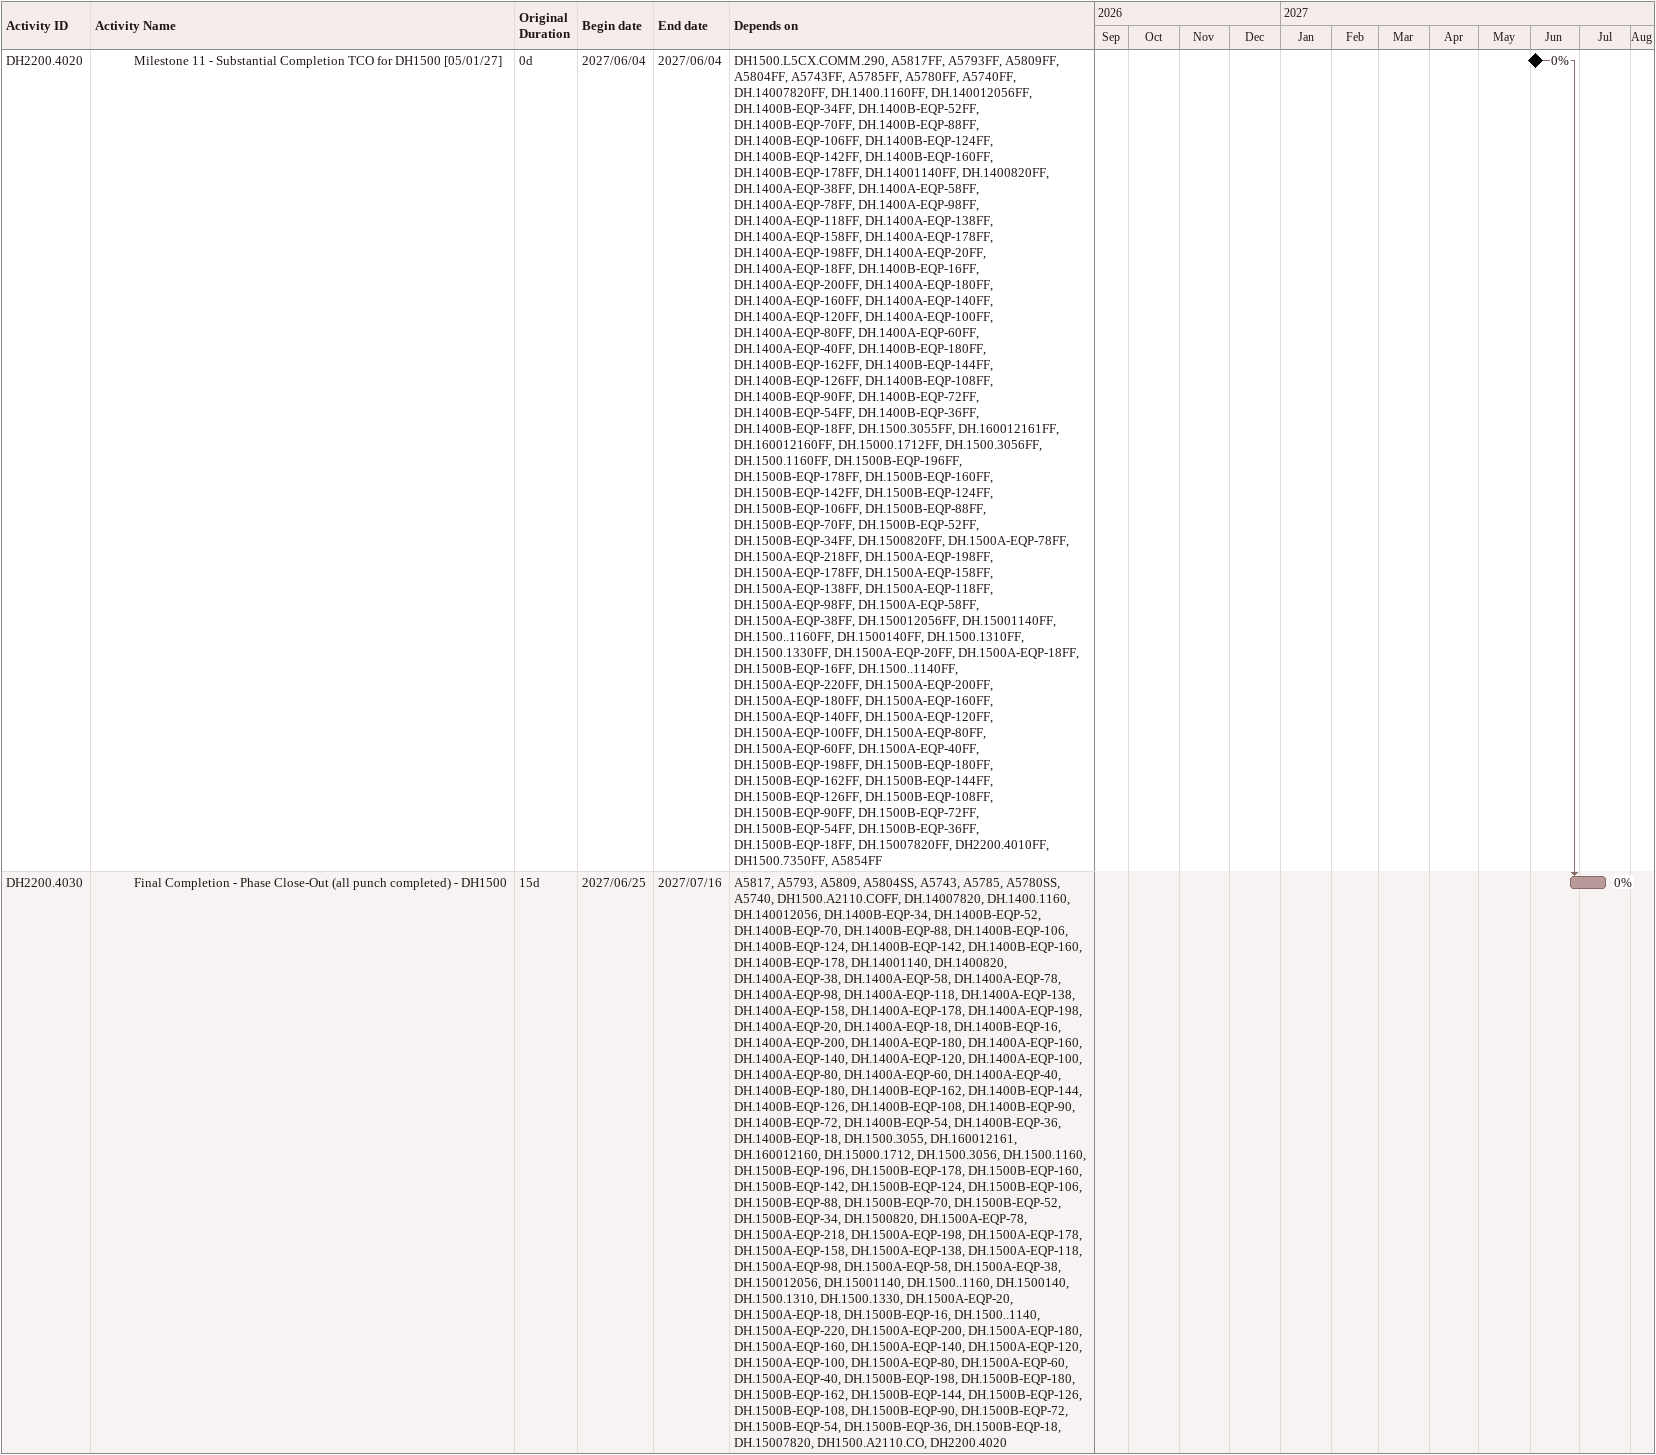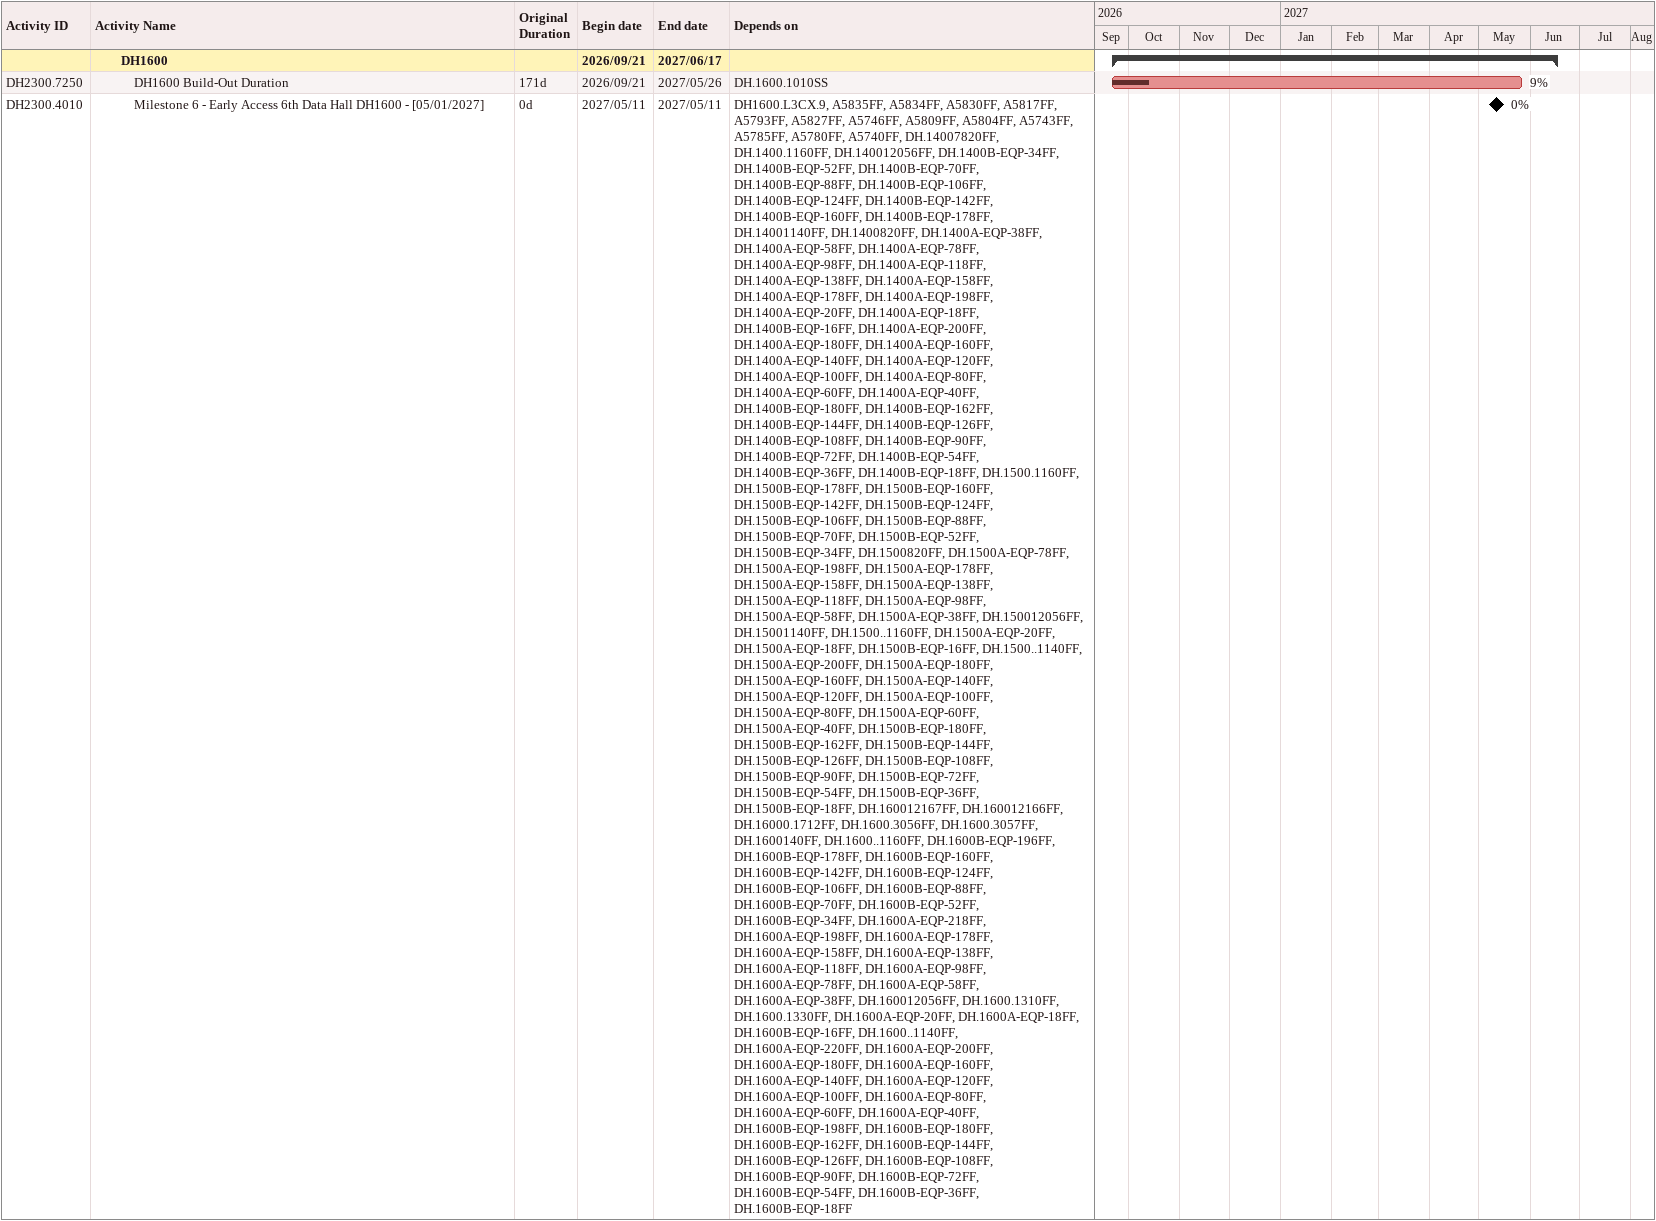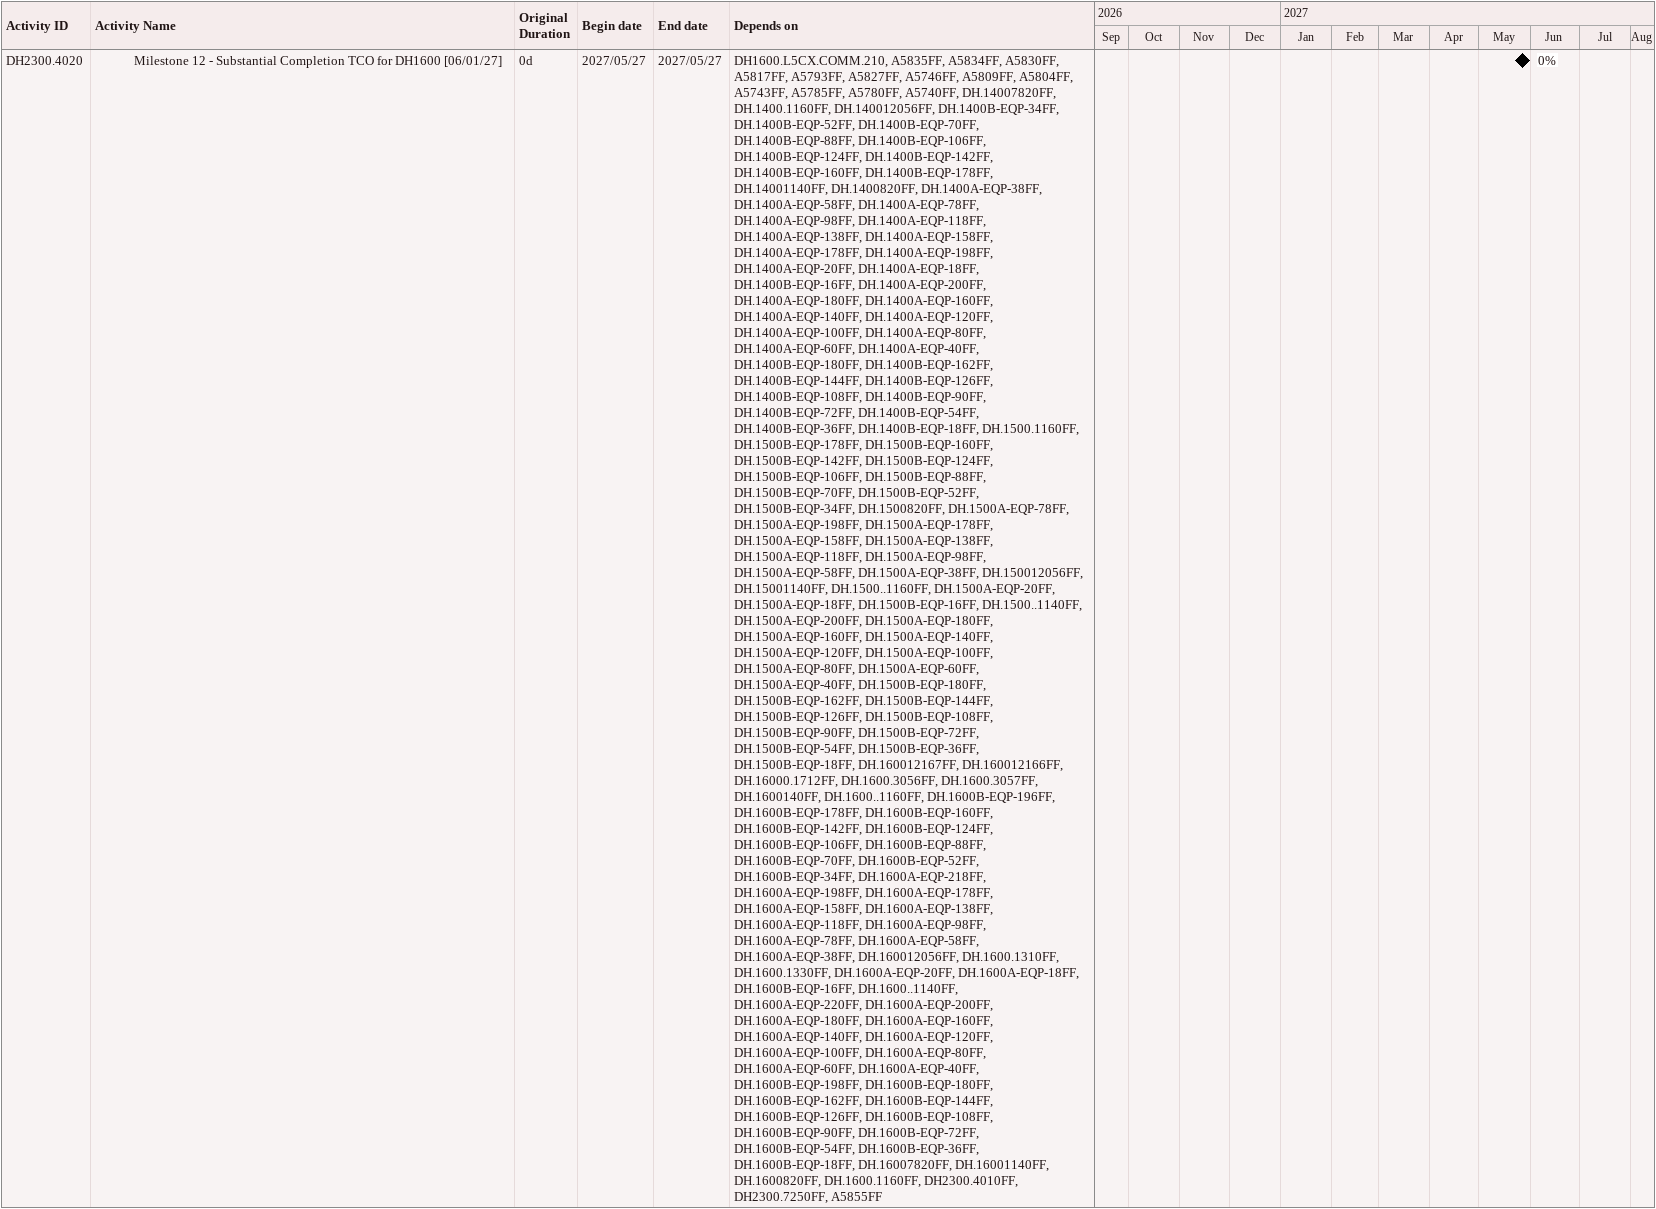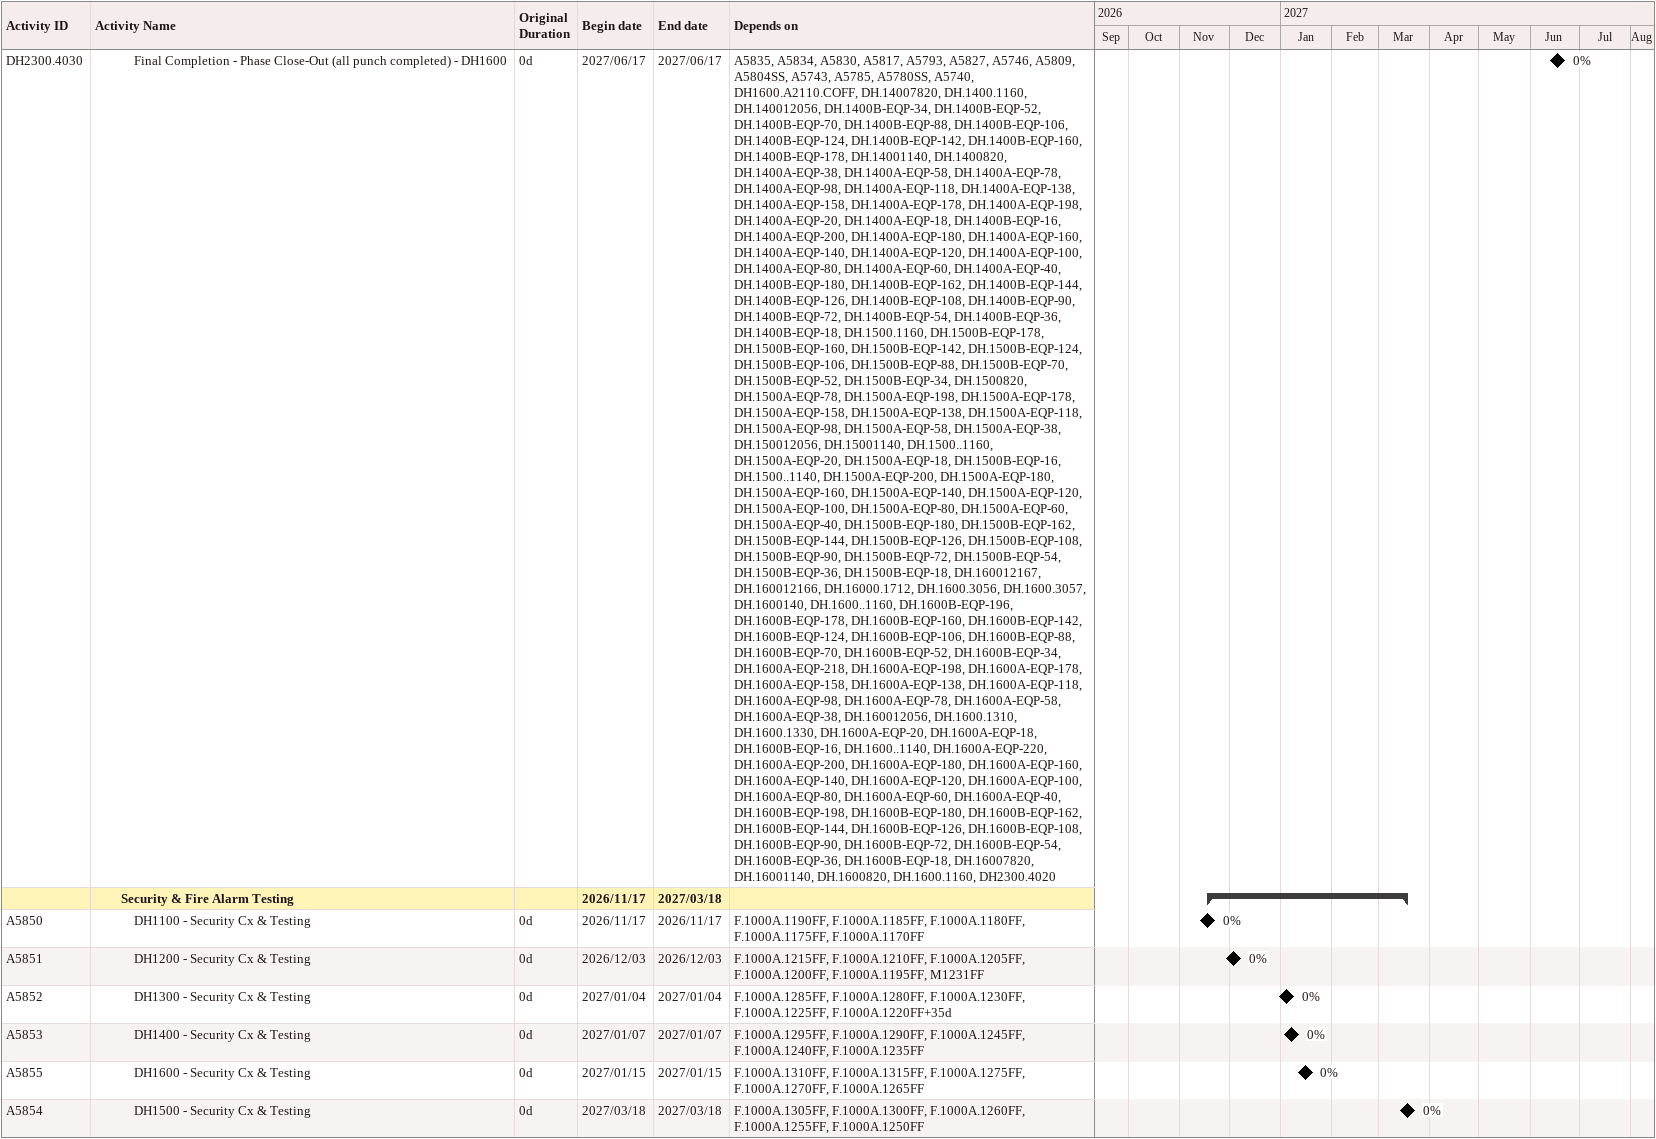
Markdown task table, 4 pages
| ID | Level | Task | Original duration | Start | Finish | Predecessors | % complete |
|---|---|---|---|---|---|---|---|
| DH2200.4020 | 4 | Milestone 11 - Substantial Completion TCO for DH1500 [05/01/27] | 0d | 2027-06-04 | 2027-06-04 | DH1500.L5CX.COMM.290, A5817FF, A5793FF, A5809FF, A5804FF, A5743FF, A5785FF, A5780FF, A5740FF, DH.14007820FF, DH.1400.1160FF, DH.140012056FF, DH.1400B-EQP-34FF, DH.1400B-EQP-52FF, DH.1400B-EQP-70FF, DH.1400B-EQP-88FF, DH.1400B-EQP-106FF, DH.1400B-EQP-124FF, DH.1400B-EQP-142FF, DH.1400B-EQP-160FF, DH.1400B-EQP-178FF, DH.14001140FF, DH.1400820FF, DH.1400A-EQP-38FF, DH.1400A-EQP-58FF, DH.1400A-EQP-78FF, DH.1400A-EQP-98FF, DH.1400A-EQP-118FF, DH.1400A-EQP-138FF, DH.1400A-EQP-158FF, DH.1400A-EQP-178FF, DH.1400A-EQP-198FF, DH.1400A-EQP-20FF, DH.1400A-EQP-18FF, DH.1400B-EQP-16FF, DH.1400A-EQP-200FF, DH.1400A-EQP-180FF, DH.1400A-EQP-160FF, DH.1400A-EQP-140FF, DH.1400A-EQP-120FF, DH.1400A-EQP-100FF, DH.1400A-EQP-80FF, DH.1400A-EQP-60FF, DH.1400A-EQP-40FF, DH.1400B-EQP-180FF, DH.1400B-EQP-162FF, DH.1400B-EQP-144FF, DH.1400B-EQP-126FF, DH.1400B-EQP-108FF, DH.1400B-EQP-90FF, DH.1400B-EQP-72FF, DH.1400B-EQP-54FF, DH.1400B-EQP-36FF, DH.1400B-EQP-18FF, DH.1500.3055FF, DH.160012161FF, DH.160012160FF, DH.15000.1712FF, DH.1500.3056FF, DH.1500.1160FF, DH.1500B-EQP-196FF, DH.1500B-EQP-178FF, DH.1500B-EQP-160FF, DH.1500B-EQP-142FF, DH.1500B-EQP-124FF, DH.1500B-EQP-106FF, DH.1500B-EQP-88FF, DH.1500B-EQP-70FF, DH.1500B-EQP-52FF, DH.1500B-EQP-34FF, DH.1500820FF, DH.1500A-EQP-78FF, DH.1500A-EQP-218FF, DH.1500A-EQP-198FF, DH.1500A-EQP-178FF, DH.1500A-EQP-158FF, DH.1500A-EQP-138FF, DH.1500A-EQP-118FF, DH.1500A-EQP-98FF, DH.1500A-EQP-58FF, DH.1500A-EQP-38FF, DH.150012056FF, DH.15001140FF, DH.1500..1160FF, DH.1500140FF, DH.1500.1310FF, DH.1500.1330FF, DH.1500A-EQP-20FF, DH.1500A-EQP-18FF, DH.1500B-EQP-16FF, DH.1500..1140FF, DH.1500A-EQP-220FF, DH.1500A-EQP-200FF, DH.1500A-EQP-180FF, DH.1500A-EQP-160FF, DH.1500A-EQP-140FF, DH.1500A-EQP-120FF, DH.1500A-EQP-100FF, DH.1500A-EQP-80FF, DH.1500A-EQP-60FF, DH.1500A-EQP-40FF, DH.1500B-EQP-198FF, DH.1500B-EQP-180FF, DH.1500B-EQP-162FF, DH.1500B-EQP-144FF, DH.1500B-EQP-126FF, DH.1500B-EQP-108FF, DH.1500B-EQP-90FF, DH.1500B-EQP-72FF, DH.1500B-EQP-54FF, DH.1500B-EQP-36FF, DH.1500B-EQP-18FF, DH.15007820FF, DH2200.4010FF, DH1500.7350FF, A5854FF | 0 |
| DH2200.4030 | 4 | Final Completion - Phase Close-Out (all punch completed) - DH1500 | 15d | 2027-06-25 | 2027-07-16 | A5817, A5793, A5809, A5804SS, A5743, A5785, A5780SS, A5740, DH1500.A2110.COFF, DH.14007820, DH.1400.1160, DH.140012056, DH.1400B-EQP-34, DH.1400B-EQP-52, DH.1400B-EQP-70, DH.1400B-EQP-88, DH.1400B-EQP-106, DH.1400B-EQP-124, DH.1400B-EQP-142, DH.1400B-EQP-160, DH.1400B-EQP-178, DH.14001140, DH.1400820, DH.1400A-EQP-38, DH.1400A-EQP-58, DH.1400A-EQP-78, DH.1400A-EQP-98, DH.1400A-EQP-118, DH.1400A-EQP-138, DH.1400A-EQP-158, DH.1400A-EQP-178, DH.1400A-EQP-198, DH.1400A-EQP-20, DH.1400A-EQP-18, DH.1400B-EQP-16, DH.1400A-EQP-200, DH.1400A-EQP-180, DH.1400A-EQP-160, DH.1400A-EQP-140, DH.1400A-EQP-120, DH.1400A-EQP-100, DH.1400A-EQP-80, DH.1400A-EQP-60, DH.1400A-EQP-40, DH.1400B-EQP-180, DH.1400B-EQP-162, DH.1400B-EQP-144, DH.1400B-EQP-126, DH.1400B-EQP-108, DH.1400B-EQP-90, DH.1400B-EQP-72, DH.1400B-EQP-54, DH.1400B-EQP-36, DH.1400B-EQP-18, DH.1500.3055, DH.160012161, DH.160012160, DH.15000.1712, DH.1500.3056, DH.1500.1160, DH.1500B-EQP-196, DH.1500B-EQP-178, DH.1500B-EQP-160, DH.1500B-EQP-142, DH.1500B-EQP-124, DH.1500B-EQP-106, DH.1500B-EQP-88, DH.1500B-EQP-70, DH.1500B-EQP-52, DH.1500B-EQP-34, DH.1500820, DH.1500A-EQP-78, DH.1500A-EQP-218, DH.1500A-EQP-198, DH.1500A-EQP-178, DH.1500A-EQP-158, DH.1500A-EQP-138, DH.1500A-EQP-118, DH.1500A-EQP-98, DH.1500A-EQP-58, DH.1500A-EQP-38, DH.150012056, DH.15001140, DH.1500..1160, DH.1500140, DH.1500.1310, DH.1500.1330, DH.1500A-EQP-20, DH.1500A-EQP-18, DH.1500B-EQP-16, DH.1500..1140, DH.1500A-EQP-220, DH.1500A-EQP-200, DH.1500A-EQP-180, DH.1500A-EQP-160, DH.1500A-EQP-140, DH.1500A-EQP-120, DH.1500A-EQP-100, DH.1500A-EQP-80, DH.1500A-EQP-60, DH.1500A-EQP-40, DH.1500B-EQP-198, DH.1500B-EQP-180, DH.1500B-EQP-162, DH.1500B-EQP-144, DH.1500B-EQP-126, DH.1500B-EQP-108, DH.1500B-EQP-90, DH.1500B-EQP-72, DH.1500B-EQP-54, DH.1500B-EQP-36, DH.1500B-EQP-18, DH.15007820, DH1500.A2110.CO, DH2200.4020 | 0 |
|  | 3 | **DH1600** |  | 2026-09-21 | 2027-06-17 |  |  |
| DH2300.7250 | 4 | DH1600 Build-Out Duration | 171d | 2026-09-21 | 2027-05-26 | DH.1600.1010SS | 9 |
| DH2300.4010 | 4 | Milestone 6 - Early Access 6th Data Hall DH1600 - [05/01/2027] | 0d | 2027-05-11 | 2027-05-11 | DH1600.L3CX.9, A5835FF, A5834FF, A5830FF, A5817FF, A5793FF, A5827FF, A5746FF, A5809FF, A5804FF, A5743FF, A5785FF, A5780FF, A5740FF, DH.14007820FF, DH.1400.1160FF, DH.140012056FF, DH.1400B-EQP-34FF, DH.1400B-EQP-52FF, DH.1400B-EQP-70FF, DH.1400B-EQP-88FF, DH.1400B-EQP-106FF, DH.1400B-EQP-124FF, DH.1400B-EQP-142FF, DH.1400B-EQP-160FF, DH.1400B-EQP-178FF, DH.14001140FF, DH.1400820FF, DH.1400A-EQP-38FF, DH.1400A-EQP-58FF, DH.1400A-EQP-78FF, DH.1400A-EQP-98FF, DH.1400A-EQP-118FF, DH.1400A-EQP-138FF, DH.1400A-EQP-158FF, DH.1400A-EQP-178FF, DH.1400A-EQP-198FF, DH.1400A-EQP-20FF, DH.1400A-EQP-18FF, DH.1400B-EQP-16FF, DH.1400A-EQP-200FF, DH.1400A-EQP-180FF, DH.1400A-EQP-160FF, DH.1400A-EQP-140FF, DH.1400A-EQP-120FF, DH.1400A-EQP-100FF, DH.1400A-EQP-80FF, DH.1400A-EQP-60FF, DH.1400A-EQP-40FF, DH.1400B-EQP-180FF, DH.1400B-EQP-162FF, DH.1400B-EQP-144FF, DH.1400B-EQP-126FF, DH.1400B-EQP-108FF, DH.1400B-EQP-90FF, DH.1400B-EQP-72FF, DH.1400B-EQP-54FF, DH.1400B-EQP-36FF, DH.1400B-EQP-18FF, DH.1500.1160FF, DH.1500B-EQP-178FF, DH.1500B-EQP-160FF, DH.1500B-EQP-142FF, DH.1500B-EQP-124FF, DH.1500B-EQP-106FF, DH.1500B-EQP-88FF, DH.1500B-EQP-70FF, DH.1500B-EQP-52FF, DH.1500B-EQP-34FF, DH.1500820FF, DH.1500A-EQP-78FF, DH.1500A-EQP-198FF, DH.1500A-EQP-178FF, DH.1500A-EQP-158FF, DH.1500A-EQP-138FF, DH.1500A-EQP-118FF, DH.1500A-EQP-98FF, DH.1500A-EQP-58FF, DH.1500A-EQP-38FF, DH.150012056FF, DH.15001140FF, DH.1500..1160FF, DH.1500A-EQP-20FF, DH.1500A-EQP-18FF, DH.1500B-EQP-16FF, DH.1500..1140FF, DH.1500A-EQP-200FF, DH.1500A-EQP-180FF, DH.1500A-EQP-160FF, DH.1500A-EQP-140FF, DH.1500A-EQP-120FF, DH.1500A-EQP-100FF, DH.1500A-EQP-80FF, DH.1500A-EQP-60FF, DH.1500A-EQP-40FF, DH.1500B-EQP-180FF, DH.1500B-EQP-162FF, DH.1500B-EQP-144FF, DH.1500B-EQP-126FF, DH.1500B-EQP-108FF, DH.1500B-EQP-90FF, DH.1500B-EQP-72FF, DH.1500B-EQP-54FF, DH.1500B-EQP-36FF, DH.1500B-EQP-18FF, DH.160012167FF, DH.160012166FF, DH.16000.1712FF, DH.1600.3056FF, DH.1600.3057FF, DH.1600140FF, DH.1600..1160FF, DH.1600B-EQP-196FF, DH.1600B-EQP-178FF, DH.1600B-EQP-160FF, DH.1600B-EQP-142FF, DH.1600B-EQP-124FF, DH.1600B-EQP-106FF, DH.1600B-EQP-88FF, DH.1600B-EQP-70FF, DH.1600B-EQP-52FF, DH.1600B-EQP-34FF, DH.1600A-EQP-218FF, DH.1600A-EQP-198FF, DH.1600A-EQP-178FF, DH.1600A-EQP-158FF, DH.1600A-EQP-138FF, DH.1600A-EQP-118FF, DH.1600A-EQP-98FF, DH.1600A-EQP-78FF, DH.1600A-EQP-58FF, DH.1600A-EQP-38FF, DH.160012056FF, DH.1600.1310FF, DH.1600.1330FF, DH.1600A-EQP-20FF, DH.1600A-EQP-18FF, DH.1600B-EQP-16FF, DH.1600..1140FF, DH.1600A-EQP-220FF, DH.1600A-EQP-200FF, DH.1600A-EQP-180FF, DH.1600A-EQP-160FF, DH.1600A-EQP-140FF, DH.1600A-EQP-120FF, DH.1600A-EQP-100FF, DH.1600A-EQP-80FF, DH.1600A-EQP-60FF, DH.1600A-EQP-40FF, DH.1600B-EQP-198FF, DH.1600B-EQP-180FF, DH.1600B-EQP-162FF, DH.1600B-EQP-144FF, DH.1600B-EQP-126FF, DH.1600B-EQP-108FF, DH.1600B-EQP-90FF, DH.1600B-EQP-72FF, DH.1600B-EQP-54FF, DH.1600B-EQP-36FF, DH.1600B-EQP-18FF | 0 |
| DH2300.4020 | 4 | Milestone 12 - Substantial Completion TCO for DH1600 [06/01/27] | 0d | 2027-05-27 | 2027-05-27 | DH1600.L5CX.COMM.210, A5835FF, A5834FF, A5830FF, A5817FF, A5793FF, A5827FF, A5746FF, A5809FF, A5804FF, A5743FF, A5785FF, A5780FF, A5740FF, DH.14007820FF, DH.1400.1160FF, DH.140012056FF, DH.1400B-EQP-34FF, DH.1400B-EQP-52FF, DH.1400B-EQP-70FF, DH.1400B-EQP-88FF, DH.1400B-EQP-106FF, DH.1400B-EQP-124FF, DH.1400B-EQP-142FF, DH.1400B-EQP-160FF, DH.1400B-EQP-178FF, DH.14001140FF, DH.1400820FF, DH.1400A-EQP-38FF, DH.1400A-EQP-58FF, DH.1400A-EQP-78FF, DH.1400A-EQP-98FF, DH.1400A-EQP-118FF, DH.1400A-EQP-138FF, DH.1400A-EQP-158FF, DH.1400A-EQP-178FF, DH.1400A-EQP-198FF, DH.1400A-EQP-20FF, DH.1400A-EQP-18FF, DH.1400B-EQP-16FF, DH.1400A-EQP-200FF, DH.1400A-EQP-180FF, DH.1400A-EQP-160FF, DH.1400A-EQP-140FF, DH.1400A-EQP-120FF, DH.1400A-EQP-100FF, DH.1400A-EQP-80FF, DH.1400A-EQP-60FF, DH.1400A-EQP-40FF, DH.1400B-EQP-180FF, DH.1400B-EQP-162FF, DH.1400B-EQP-144FF, DH.1400B-EQP-126FF, DH.1400B-EQP-108FF, DH.1400B-EQP-90FF, DH.1400B-EQP-72FF, DH.1400B-EQP-54FF, DH.1400B-EQP-36FF, DH.1400B-EQP-18FF, DH.1500.1160FF, DH.1500B-EQP-178FF, DH.1500B-EQP-160FF, DH.1500B-EQP-142FF, DH.1500B-EQP-124FF, DH.1500B-EQP-106FF, DH.1500B-EQP-88FF, DH.1500B-EQP-70FF, DH.1500B-EQP-52FF, DH.1500B-EQP-34FF, DH.1500820FF, DH.1500A-EQP-78FF, DH.1500A-EQP-198FF, DH.1500A-EQP-178FF, DH.1500A-EQP-158FF, DH.1500A-EQP-138FF, DH.1500A-EQP-118FF, DH.1500A-EQP-98FF, DH.1500A-EQP-58FF, DH.1500A-EQP-38FF, DH.150012056FF, DH.15001140FF, DH.1500..1160FF, DH.1500A-EQP-20FF, DH.1500A-EQP-18FF, DH.1500B-EQP-16FF, DH.1500..1140FF, DH.1500A-EQP-200FF, DH.1500A-EQP-180FF, DH.1500A-EQP-160FF, DH.1500A-EQP-140FF, DH.1500A-EQP-120FF, DH.1500A-EQP-100FF, DH.1500A-EQP-80FF, DH.1500A-EQP-60FF, DH.1500A-EQP-40FF, DH.1500B-EQP-180FF, DH.1500B-EQP-162FF, DH.1500B-EQP-144FF, DH.1500B-EQP-126FF, DH.1500B-EQP-108FF, DH.1500B-EQP-90FF, DH.1500B-EQP-72FF, DH.1500B-EQP-54FF, DH.1500B-EQP-36FF, DH.1500B-EQP-18FF, DH.160012167FF, DH.160012166FF, DH.16000.1712FF, DH.1600.3056FF, DH.1600.3057FF, DH.1600140FF, DH.1600..1160FF, DH.1600B-EQP-196FF, DH.1600B-EQP-178FF, DH.1600B-EQP-160FF, DH.1600B-EQP-142FF, DH.1600B-EQP-124FF, DH.1600B-EQP-106FF, DH.1600B-EQP-88FF, DH.1600B-EQP-70FF, DH.1600B-EQP-52FF, DH.1600B-EQP-34FF, DH.1600A-EQP-218FF, DH.1600A-EQP-198FF, DH.1600A-EQP-178FF, DH.1600A-EQP-158FF, DH.1600A-EQP-138FF, DH.1600A-EQP-118FF, DH.1600A-EQP-98FF, DH.1600A-EQP-78FF, DH.1600A-EQP-58FF, DH.1600A-EQP-38FF, DH.160012056FF, DH.1600.1310FF, DH.1600.1330FF, DH.1600A-EQP-20FF, DH.1600A-EQP-18FF, DH.1600B-EQP-16FF, DH.1600..1140FF, DH.1600A-EQP-220FF, DH.1600A-EQP-200FF, DH.1600A-EQP-180FF, DH.1600A-EQP-160FF, DH.1600A-EQP-140FF, DH.1600A-EQP-120FF, DH.1600A-EQP-100FF, DH.1600A-EQP-80FF, DH.1600A-EQP-60FF, DH.1600A-EQP-40FF, DH.1600B-EQP-198FF, DH.1600B-EQP-180FF, DH.1600B-EQP-162FF, DH.1600B-EQP-144FF, DH.1600B-EQP-126FF, DH.1600B-EQP-108FF, DH.1600B-EQP-90FF, DH.1600B-EQP-72FF, DH.1600B-EQP-54FF, DH.1600B-EQP-36FF, DH.1600B-EQP-18FF, DH.16007820FF, DH.16001140FF, DH.1600820FF, DH.1600.1160FF, DH2300.4010FF, DH2300.7250FF, A5855FF | 0 |
| DH2300.4030 | 4 | Final Completion - Phase Close-Out (all punch completed) - DH1600 | 0d | 2027-06-17 | 2027-06-17 | A5835, A5834, A5830, A5817, A5793, A5827, A5746, A5809, A5804SS, A5743, A5785, A5780SS, A5740, DH1600.A2110.COFF, DH.14007820, DH.1400.1160, DH.140012056, DH.1400B-EQP-34, DH.1400B-EQP-52, DH.1400B-EQP-70, DH.1400B-EQP-88, DH.1400B-EQP-106, DH.1400B-EQP-124, DH.1400B-EQP-142, DH.1400B-EQP-160, DH.1400B-EQP-178, DH.14001140, DH.1400820, DH.1400A-EQP-38, DH.1400A-EQP-58, DH.1400A-EQP-78, DH.1400A-EQP-98, DH.1400A-EQP-118, DH.1400A-EQP-138, DH.1400A-EQP-158, DH.1400A-EQP-178, DH.1400A-EQP-198, DH.1400A-EQP-20, DH.1400A-EQP-18, DH.1400B-EQP-16, DH.1400A-EQP-200, DH.1400A-EQP-180, DH.1400A-EQP-160, DH.1400A-EQP-140, DH.1400A-EQP-120, DH.1400A-EQP-100, DH.1400A-EQP-80, DH.1400A-EQP-60, DH.1400A-EQP-40, DH.1400B-EQP-180, DH.1400B-EQP-162, DH.1400B-EQP-144, DH.1400B-EQP-126, DH.1400B-EQP-108, DH.1400B-EQP-90, DH.1400B-EQP-72, DH.1400B-EQP-54, DH.1400B-EQP-36, DH.1400B-EQP-18, DH.1500.1160, DH.1500B-EQP-178, DH.1500B-EQP-160, DH.1500B-EQP-142, DH.1500B-EQP-124, DH.1500B-EQP-106, DH.1500B-EQP-88, DH.1500B-EQP-70, DH.1500B-EQP-52, DH.1500B-EQP-34, DH.1500820, DH.1500A-EQP-78, DH.1500A-EQP-198, DH.1500A-EQP-178, DH.1500A-EQP-158, DH.1500A-EQP-138, DH.1500A-EQP-118, DH.1500A-EQP-98, DH.1500A-EQP-58, DH.1500A-EQP-38, DH.150012056, DH.15001140, DH.1500..1160, DH.1500A-EQP-20, DH.1500A-EQP-18, DH.1500B-EQP-16, DH.1500..1140, DH.1500A-EQP-200, DH.1500A-EQP-180, DH.1500A-EQP-160, DH.1500A-EQP-140, DH.1500A-EQP-120, DH.1500A-EQP-100, DH.1500A-EQP-80, DH.1500A-EQP-60, DH.1500A-EQP-40, DH.1500B-EQP-180, DH.1500B-EQP-162, DH.1500B-EQP-144, DH.1500B-EQP-126, DH.1500B-EQP-108, DH.1500B-EQP-90, DH.1500B-EQP-72, DH.1500B-EQP-54, DH.1500B-EQP-36, DH.1500B-EQP-18, DH.160012167, DH.160012166, DH.16000.1712, DH.1600.3056, DH.1600.3057, DH.1600140, DH.1600..1160, DH.1600B-EQP-196, DH.1600B-EQP-178, DH.1600B-EQP-160, DH.1600B-EQP-142, DH.1600B-EQP-124, DH.1600B-EQP-106, DH.1600B-EQP-88, DH.1600B-EQP-70, DH.1600B-EQP-52, DH.1600B-EQP-34, DH.1600A-EQP-218, DH.1600A-EQP-198, DH.1600A-EQP-178, DH.1600A-EQP-158, DH.1600A-EQP-138, DH.1600A-EQP-118, DH.1600A-EQP-98, DH.1600A-EQP-78, DH.1600A-EQP-58, DH.1600A-EQP-38, DH.160012056, DH.1600.1310, DH.1600.1330, DH.1600A-EQP-20, DH.1600A-EQP-18, DH.1600B-EQP-16, DH.1600..1140, DH.1600A-EQP-220, DH.1600A-EQP-200, DH.1600A-EQP-180, DH.1600A-EQP-160, DH.1600A-EQP-140, DH.1600A-EQP-120, DH.1600A-EQP-100, DH.1600A-EQP-80, DH.1600A-EQP-60, DH.1600A-EQP-40, DH.1600B-EQP-198, DH.1600B-EQP-180, DH.1600B-EQP-162, DH.1600B-EQP-144, DH.1600B-EQP-126, DH.1600B-EQP-108, DH.1600B-EQP-90, DH.1600B-EQP-72, DH.1600B-EQP-54, DH.1600B-EQP-36, DH.1600B-EQP-18, DH.16007820, DH.16001140, DH.1600820, DH.1600.1160, DH2300.4020 | 0 |
|  | 3 | **Security & Fire Alarm Testing** |  | 2026-11-17 | 2027-03-18 |  |  |
| A5850 | 4 | DH1100 - Security Cx & Testing | 0d | 2026-11-17 | 2026-11-17 | F.1000A.1190FF, F.1000A.1185FF, F.1000A.1180FF, F.1000A.1175FF, F.1000A.1170FF | 0 |
| A5851 | 4 | DH1200 - Security Cx & Testing | 0d | 2026-12-03 | 2026-12-03 | F.1000A.1215FF, F.1000A.1210FF, F.1000A.1205FF, F.1000A.1200FF, F.1000A.1195FF, M1231FF | 0 |
| A5852 | 4 | DH1300 - Security Cx & Testing | 0d | 2027-01-04 | 2027-01-04 | F.1000A.1285FF, F.1000A.1280FF, F.1000A.1230FF, F.1000A.1225FF, F.1000A.1220FF+35d | 0 |
| A5853 | 4 | DH1400 - Security Cx & Testing | 0d | 2027-01-07 | 2027-01-07 | F.1000A.1295FF, F.1000A.1290FF, F.1000A.1245FF, F.1000A.1240FF, F.1000A.1235FF | 0 |
| A5855 | 4 | DH1600 - Security Cx & Testing | 0d | 2027-01-15 | 2027-01-15 | F.1000A.1310FF, F.1000A.1315FF, F.1000A.1275FF, F.1000A.1270FF, F.1000A.1265FF | 0 |
| A5854 | 4 | DH1500 - Security Cx & Testing | 0d | 2027-03-18 | 2027-03-18 | F.1000A.1305FF, F.1000A.1300FF, F.1000A.1260FF, F.1000A.1255FF, F.1000A.1250FF | 0 |
